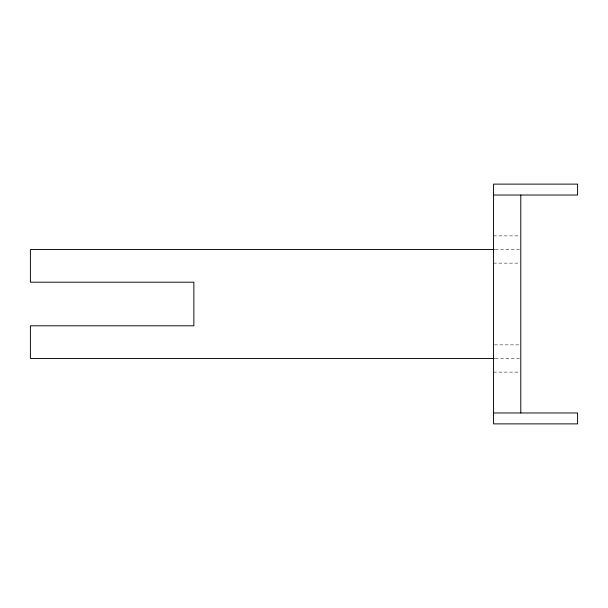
<?xml version="1.0" encoding="UTF-8"?>
<svg xmlns="http://www.w3.org/2000/svg" width="608" height="608" viewBox="0 0 608 608"><rect width="100%" height="100%" fill="white"/><g stroke="black" fill="none" stroke-linecap="round" stroke-linejoin="round"><path stroke-width="0.46" stroke-dasharray="3.04 2.28" d="M493.544 235.889L519.848 235.889M495.178 249.516L519.84 249.516M493.544 263.135L519.848 263.135M494.486 344.865L519.848 344.865M495.178 358.484L519.84 358.484M493.544 372.111L519.848 372.111"/><path stroke-width="0.91" d="M493.529 195.024L577.6 195.024L577.6 184.125L493.529 184.125L493.529 423.875L577.6 423.875L577.6 412.976L493.529 412.976M494.228 249.516L30.4 249.516L30.4 282.203L193.861 282.203L193.861 325.797L30.4 325.797L30.4 358.484L494.228 358.484M520.79 195.024L520.79 412.976"/></g></svg>
